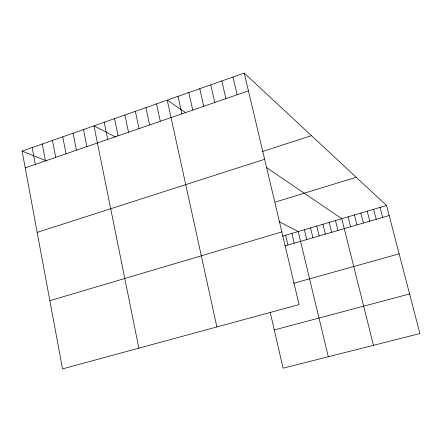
<?xml version="1.0" encoding="UTF-8"?>
<svg xmlns="http://www.w3.org/2000/svg" width="442" height="442" viewBox="0 0 442 442"><rect width="100%" height="100%" fill="white"/><g stroke="black" fill="none" stroke-linecap="round" stroke-linejoin="round"><path stroke-width="0.66" d="M244.216 73.09L299.068 304.61L62.515 368.91L22.1 151.109L244.216 73.09L386.557 205.486L419.9 333.566L283.084 368.175L270.233 312.428M25.211 167.883L248.426 90.859M262.349 151.562L311.472 135.644M37.178 232.376L264.636 159.28M275.294 202.082L356.224 177.27M49.858 300.698L281.847 231.923M282.482 236.188L386.557 205.486M284.797 245.967L389.17 215.519M293.637 283.278L399.148 253.835M274.272 329.947L409.59 293.969M22.1 151.109L46.145 160.761M115.605 137.064L93.964 125.865L138.86 348.158M278.946 221.58L298.212 231.547L328.301 356.733M185.679 112.671L167.225 100.135L216.878 326.953M266.062 167.269L341.776 218.696L373.451 345.312M380.087 207.392L382.678 217.414M373.639 209.298L376.214 219.298M367.214 211.193L369.772 221.182M360.816 213.077L363.352 223.05M354.445 214.961L356.965 224.917M348.097 216.834L350.6 226.774M335.478 220.552L337.942 230.464M329.207 222.403L331.655 232.299M322.958 224.249L325.389 234.127M316.737 226.083L319.146 235.945M310.538 227.912L312.93 237.757M304.367 229.735L306.742 239.564M291.902 233.415L294.245 243.21M285.615 235.266L287.941 245.05M232.978 77.035L237.133 94.759M221.823 80.958L225.917 98.627M210.746 84.847L214.784 102.467M199.751 88.709L203.729 106.284M188.828 92.544L192.756 110.069M177.988 96.35L181.861 113.832M156.534 103.887L160.297 121.268M145.926 107.616L149.634 124.948M135.385 111.318L139.042 128.605M124.92 114.992L128.528 132.235M114.528 118.644L118.086 135.838M104.207 122.268L107.715 139.412M83.477 129.55L86.881 146.606M73.068 133.208L76.422 150.214M62.731 136.838L66.035 153.799M52.465 140.445L55.72 157.358M42.272 144.026L45.482 160.888M32.15 147.578L35.31 164.396"/></g></svg>
